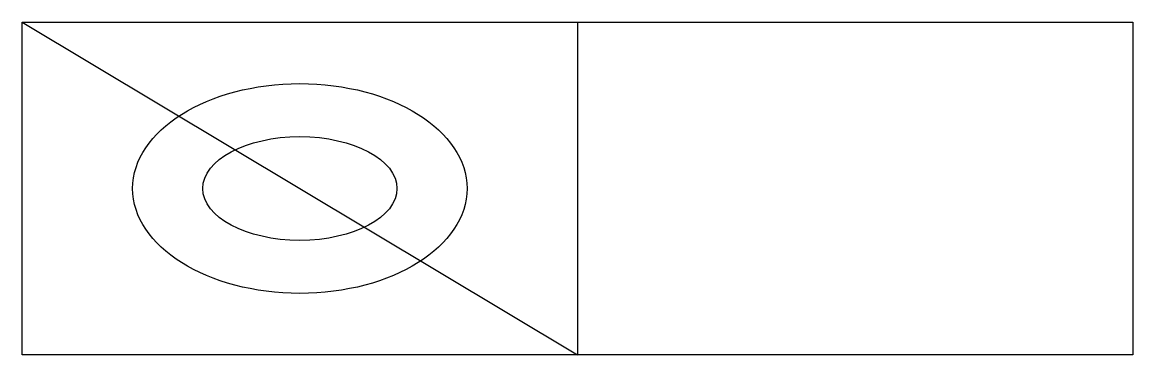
# Model space of a CAD drawing. Extents: x 1016 to 1387, y 1584 to 1695.
import ezdxf

# ---------------------------------------------------------------- set-up
doc = ezdxf.new("R2010")
doc.units = 12
doc.layers.get('0').update_dxf_attribs({"lineweight": 30})

msp = doc.modelspace()

# ---------------------------------------------------------------- linework, layer by layer
for p in [(1015.93, 1694.96), (1201.25, 1694.96)]:
    msp.add_line(p, (1201.25, 1583.81))
msp.add_lwpolyline([(1015.93, 1694.96), (1386.58, 1694.96), (1386.58, 1583.81), (1015.93, 1583.81)], close=True)
for major_axis, ratio in [((-55.81, 0), 0.627892), ((-32.42, 0), 0.534941)]:
    msp.add_ellipse((1108.59, 1639.38), major_axis=major_axis, ratio=ratio)

doc.saveas('drawing.dxf')
